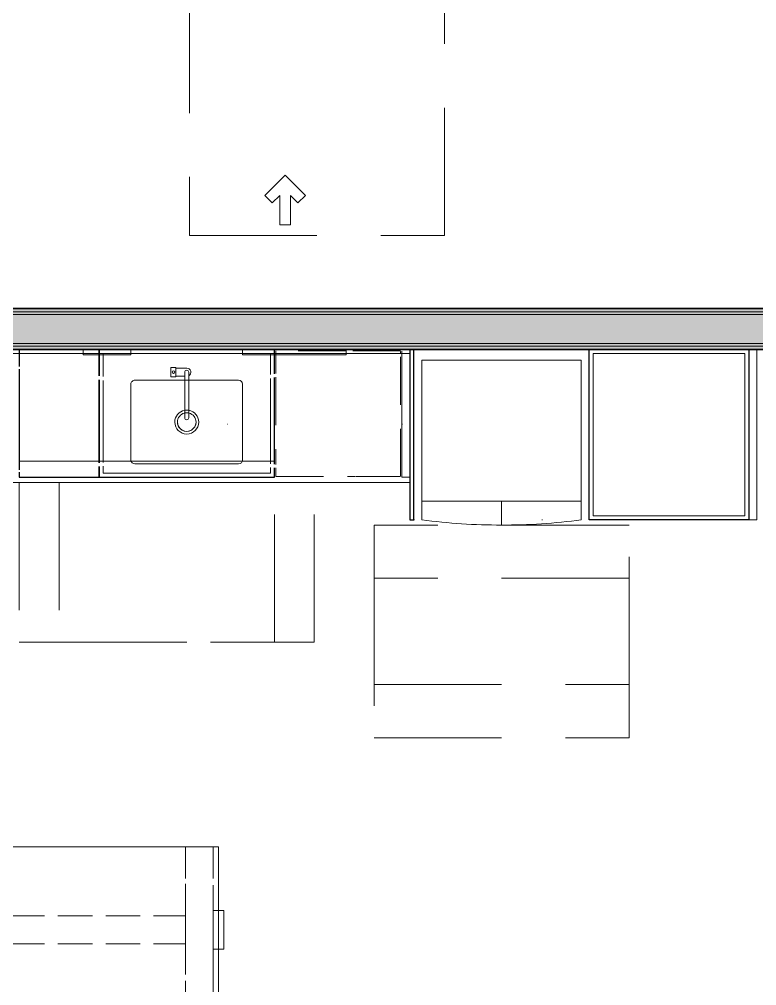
# Model space of a CAD drawing. Header units: inches. Extents: x 6 to 8416, y -388 to 6104.
# Drawn here: x 6712.7 to 6851.4, y 141.8 to 323.6 of the extents above; entities that cross this region are included whole.
import ezdxf

# ---------------------------------------------------------------- set-up
doc = ezdxf.new("R2010")
doc.units = ezdxf.units.IN
doc.header["$MEASUREMENT"] = 0
for name, pattern in [('Dash 1_16_', [48, 24, -24]), ('Dot 1_16_', [24, 0, -24]), ('Hidden 1_16_', [36, 24, -12]), ('Hidden 1_8_', [9, 6, -3]), ('Hidden 3_16_', [13.5, 9, -4.5])]:
    doc.linetypes.add(name, pattern=pattern)
for name, color, linetype, lineweight in [('A-GENM', 13, 'Continuous', 18), ('A-ROOM', 32, 'Continuous', 13), ('A-WALL', 113, 'Continuous', 25), ('A-WALL-PATT', 111, 'Continuous', 35), ('I-WALL', 2, 'Continuous', 25), ('P-SANR-FIXT', 6, 'Continuous', 18), ('Q-CASE', 31, 'Continuous', 18), ('Q-SPCQ', 91, 'Continuous', 18), ('Q-SPCQ-HDLN', 91, 'Hidden 3_16_', 9)]:
    doc.layers.add(name, color=color, linetype=linetype, lineweight=lineweight)

# ---------------------------------------------------------------- blocks, each defined once
blk = doc.blocks.new('GM Door Push Clearance-ICC ADA-AM - GM Door Push Clearance-ICC ADA-AM-V110-LEVEL 3 - PLAN Copy 1 Copy 1')
at = {"layer": 'A-GENM', "linetype": 'Hidden 1_16_', "lineweight": 9}
for p, q in [((-30, 51.88), (-30, 3.88)), ((18, 51.88), (-30, 51.88)), ((18, 4.87), (18, 51.88)), ((-1, 49.88), (-1, 44.37)), ((1, 49.88), (-1, 49.88)), ((1, 49.88), (1, 44.37)), ((-2.41, 45.79), (-3.83, 44.37)), ((-1, 44.37), (-2.41, 45.79)), ((1, 44.37), (2.41, 45.79)), ((2.41, 45.79), (3.83, 44.37)), ((-3.83, 44.37), (0, 40.55)), ((3.83, 44.37), (0, 40.55)), ((-18, 3.88), (18, 3.88))]:
    blk.add_line(p, q, dxfattribs=at)
blk = doc.blocks.new('GM KT - Type B_S3_revised- AM - Non-Recessed at Pantry - 30_-V1213-LEVEL 3 - PLAN Copy 1 Copy 1')
at = {"layer": 'A-GENM', "lineweight": 9}
for p, q in [((-19.5, 25), (-120, 25)), ((-120, 25), (-120, 0.75)), ((-120, 0.75), (-120, 25)), ((-120, 25), (-19.5, 25)), ((-19.5, 0.75), (-19.5, 25)), ((-19.5, 25), (-19.5, 0.75)), ((26, 25), (10.5, 25)), ((10.5, 25), (10.5, 0.75)), ((10.5, 0.75), (10.5, 25)), ((10.5, 25), (26, 25)), ((27, 25), (26, 25)), ((26, 25), (27, 25)), ((27, 22.5), (27, 25)), ((27, 25), (27, 22.5)), ((27, 1), (27, 22.5)), ((27, 22.5), (27, 1)), ((-88.5, 6.5), (-88.5, 20.75)), ((-88.5, 20.75), (-88.5, 6.5)), ((-87.75, 21.5), (-68.25, 21.5)), ((-68.25, 21.5), (-87.75, 21.5)), ((-67.5, 20.75), (-67.5, 6.5)), ((-67.5, 6.5), (-67.5, 20.75)), ((-78.38, 5.75), (-87.75, 5.75)), ((-87.75, 5.75), (-78.38, 5.75)), ((-77.69, 5.75), (-78.38, 5.75)), ((-78.38, 5.75), (-77.69, 5.75)), ((-68.25, 5.75), (-77.62, 5.75)), ((-77.62, 5.75), (-68.25, 5.75)), ((-120, 0.75), (-120, 0)), ((-120, 0), (-120, 0.75)), ((-108, 0.75), (-120, 0.75)), ((-120, 0.75), (-108, 0.75)), ((-120, 0.75), (-120, 0)), ((-120, 0.75), (-120, 0)), ((-108, 0), (-120, 0)), ((-88.5, 0.75), (-108, 0.75)), ((-108, 0.75), (-88.5, 0.75)), ((-88.5, 0), (-108, 0)), ((-67.5, 0.75), (-88.5, 0.75)), ((-88.5, 0.75), (-67.5, 0.75)), ((-67.5, 0), (-88.5, 0)), ((-58.5, 0.75), (-67.5, 0.75)), ((-67.5, 0.75), (-58.5, 0.75)), ((-58.5, 0), (-67.5, 0)), ((22.5, 0.75), (-58.5, 0.75)), ((-58.5, 0.75), (22.5, 0.75)), ((-19.5, 0), (-58.5, 0)), ((-19.5, 0), (-19.5, 0.75)), ((-19.5, 0.75), (-19.5, 0)), ((10.5, 0.75), (10.5, 0)), ((10.5, 0), (10.5, 0.75)), ((22.5, 0), (10.5, 0)), ((27, 0.75), (22.5, 0.75)), ((22.5, 0.75), (27, 0.75)), ((27, 0), (22.5, 0)), ((27, 0.75), (27, 1)), ((27, 1), (27, 0.75)), ((27, 0), (27, 0.75)), ((27, 0.75), (27, 0)), ((27, 0), (27, 0.75)), ((27, 0.75), (27, 0))]:
    blk.add_line(p, q, dxfattribs=at)
for centre, start, end in [((-87.75, 20.75), 90, 180), ((-87.75, 20.75), 90, 180), ((-68.25, 20.75), 0, 90), ((-68.25, 20.75), 0, 90), ((-87.75, 6.5), 180, 270), ((-87.75, 6.5), 180, 270), ((-68.25, 6.5), 270, 0), ((-68.25, 6.5), 270, 0)]:
    blk.add_arc(centre, 0.75, start, end, dxfattribs=at)
blk = doc.blocks.new('CW - UP - Double Doors - AM - 33_ W x 32_ D x H-2223519-LEVEL 3 - PLAN Copy 1 Copy 1')
at = {"layer": 'Q-CASE', "linetype": 'Dot 1_16_', "lineweight": 9}
for p, q in [((18.74, 32), (-14.26, 32)), ((-14.26, 0), (18.74, 0))]:
    blk.add_line(p, q, dxfattribs=at)
blk = doc.blocks.new('z Nested-Refrigerator-French Door-AM - z Nested-Refrigerator-French Door-AM-17862062-LEVEL 3 - PLAN Copy 1 Copy 1')
at = {"layer": 'Q-SPCQ'}
for p, q in [((0.1875, 26.5), (0.1875, 31)), ((-14.8125, 0), (-14.8125, 30)), ((15.1875, 30), (15.1875, 0)), ((-14.8125, 26.5), (15.1875, 26.5)), ((15.1875, 0), (-14.8125, 0))]:
    blk.add_line(p, q, dxfattribs=at)
for start, end in [(90, 97.62815), (82.37185, 90)]:
    blk.add_arc((0.1875, -82), 113, start, end, dxfattribs=at)
blk = doc.blocks.new('z Nested-Clearance-Rectangle-AM - Clearance-2223516-LEVEL 3 - PLAN Copy 1 Copy 1')
at = {"layer": 'A-GENM', "linetype": 'Hidden 1_16_', "lineweight": 9}
for p, q in [((15, 48), (-15, 48)), ((-15, 48), (-15, 0)), ((15, 0), (15, 48)), ((-15, 0), (15, 0))]:
    blk.add_line(p, q, dxfattribs=at)
blk = doc.blocks.new('CW - LW - 4 Drawers - AM - 15_ W x 24_ D x H - 6_ Top Drawer-V1214-LEVEL 3 - PLAN Copy 1 Copy 1')
at = {"layer": 'Q-CASE', "lineweight": 9}
for p, q in [((-21.76, 21.98), (-21.76, 24)), ((-21.76, 24), (-21.76, 21.98)), ((-21.76, 24), (-6.76, 24)), ((-21.76, 24), (-6.76, 24)), ((-21.76, 24), (-6.76, 24)), ((-6.76, 23.06), (-6.76, 24)), ((-6.76, 24), (-6.76, 23.06)), ((-6.76, 3.66), (-6.76, 22.61)), ((-6.76, 22.61), (-6.76, 3.66)), ((-21.76, 5.69), (-21.76, 21.28)), ((-21.76, 21.28), (-21.76, 5.69)), ((-21.76, 5.69), (-21.76, 21)), ((-21.76, 21), (-21.76, 5.69)), ((-21.76, 21), (-6.76, 21)), ((-21.76, 21), (-6.76, 21)), ((-6.76, 3.66), (-6.76, 21)), ((-6.76, 21), (-6.76, 3.66)), ((-21.76, 1), (-21.76, 4.95)), ((-21.76, 4.95), (-21.76, 1)), ((-21.76, 1), (-21.76, 4.95)), ((-21.76, 4.95), (-21.76, 1)), ((-6.76, 0.75), (-6.76, 3.18)), ((-6.76, 3.18), (-6.76, 0.75)), ((-6.76, 0.75), (-6.76, 3.18)), ((-6.76, 3.18), (-6.76, 0.75)), ((-21.76, 0.75), (-21.76, 1)), ((-21.76, 1), (-21.76, 0.75)), ((-21.76, 0.75), (-21.76, 1)), ((-21.76, 1), (-21.76, 0.75)), ((-21.76, 0), (-21.76, 0.75)), ((-21.76, 0.75), (-21.76, 0)), ((-21.76, 0), (-21.76, 0.75)), ((-21.76, 0.75), (-21.76, 0)), ((-18.76, 0), (-21.76, 0)), ((-21.76, 0), (-18.76, 0)), ((-6.76, 0), (-18.76, 0)), ((-18.76, 0), (-6.76, 0)), ((-6.76, 0), (-6.76, 0.75)), ((-6.76, 0.75), (-6.76, 0)), ((-6.76, 0), (-6.76, 0.75)), ((-6.76, 0.75), (-6.76, 0)), ((-18.76, 0), (-21.76, 0)), ((-21.76, 0), (-18.76, 0)), ((-6.76, 0), (-18.76, 0)), ((-18.76, 0), (-6.76, 0))]:
    blk.add_line(p, q, dxfattribs=at)
at = {"layer": 'Q-CASE', "lineweight": 25}
for p, q in [((-6.76, 24), (-21.76, 24)), ((-21.76, 24), (-21.76, 21.98)), ((-6.76, 23.06), (-6.76, 24)), ((-6.76, 3.66), (-6.76, 22.61)), ((-21.76, 21.28), (-21.76, 5.69)), ((-21.76, 4.95), (-21.76, 1)), ((-6.76, 0.75), (-6.76, 3.18)), ((-21.76, 1), (-21.76, 0.75)), ((-21.76, 0.75), (-21.76, 0)), ((-21.76, 0), (-18.76, 0)), ((-18.76, 0), (-6.76, 0)), ((-6.76, 0), (-6.76, 0.75))]:
    blk.add_line(p, q, dxfattribs=at)
blk = doc.blocks.new('CW - LW - Double Doors _ Apron - AM - 33_ W x 24_ D x H - 6_ Apron-V1215-LEVEL 3 - PLAN Copy 1 Copy 1')
at = {"layer": 'Q-CASE', "lineweight": 9}
for p, q in [((-15.76, 22.23), (-15.76, 24)), ((-15.76, 24), (-15.76, 22.23)), ((-15.76, 24), (17.24, 24)), ((-15.76, 24), (17.24, 24)), ((-15.76, 24), (17.24, 24)), ((17.24, 21.98), (17.24, 24)), ((17.24, 24), (17.24, 21.98)), ((-15.01, 23.25), (16.49, 23.25)), ((16.49, 23.25), (-15.01, 23.25)), ((-15.01, 22.15), (-15.01, 23.22)), ((-15.01, 23.22), (-15.01, 22.15)), ((16.49, 23.25), (16.49, 21.93)), ((16.49, 21.93), (16.49, 23.25)), ((-15.76, 5.26), (-15.76, 21.56)), ((-15.76, 21.56), (-15.76, 5.26)), ((-15.76, 5.26), (-15.76, 21)), ((-15.76, 21), (-15.76, 5.26)), ((-15.67, 21), (-9.71, 21)), ((-15.67, 21), (-9.71, 21)), ((-15.01, 5.42), (-15.01, 21.46)), ((-15.01, 21.46), (-15.01, 5.42)), ((-9.71, 21), (11.19, 21)), ((-9.71, 21), (11.19, 21)), ((11.19, 21), (17.14, 21)), ((11.19, 21), (17.14, 21)), ((16.49, 21.21), (16.49, 5.79)), ((16.49, 5.79), (16.49, 21.21)), ((17.24, 5.69), (17.24, 21.28)), ((17.24, 21.28), (17.24, 5.69)), ((17.24, 5.69), (17.24, 21)), ((17.24, 21), (17.24, 5.69)), ((-15.76, 1), (-15.76, 4.55)), ((-15.76, 4.55), (-15.76, 1)), ((-15.76, 1), (-15.76, 4.55)), ((-15.76, 4.55), (-15.76, 1)), ((-15.01, 1), (-15.01, 4.68)), ((-15.01, 4.68), (-15.01, 1)), ((16.49, 5.04), (16.49, 1)), ((16.49, 1), (16.49, 5.04)), ((17.24, 1), (17.24, 4.95)), ((17.24, 4.95), (17.24, 1)), ((17.24, 1), (17.24, 4.95)), ((17.24, 4.95), (17.24, 1)), ((-15.76, 0.75), (-15.76, 1)), ((-15.76, 1), (-15.76, 0.75)), ((-15.76, 0.75), (-15.76, 1)), ((-15.76, 1), (-15.76, 0.75)), ((-15.76, 0), (-15.76, 0.75)), ((-15.76, 0.75), (-15.76, 0)), ((-15.76, 0), (-15.76, 0.75)), ((-15.76, 0.75), (-15.76, 0)), ((-9.76, 0), (-15.76, 0)), ((-15.76, 0), (-9.76, 0)), ((-15.01, 0.75), (-15.01, 1)), ((-15.01, 1), (-15.01, 0.75)), ((-9.76, 0.75), (-15.01, 0.75)), ((-15.01, 0.75), (-9.76, 0.75)), ((11.24, 0.75), (-9.76, 0.75)), ((-9.76, 0.75), (11.24, 0.75)), ((11.24, 0), (-9.76, 0)), ((-9.76, 0), (11.24, 0)), ((16.49, 0.75), (11.24, 0.75)), ((11.24, 0.75), (16.49, 0.75)), ((17.24, 0), (11.24, 0)), ((11.24, 0), (17.24, 0)), ((16.49, 1), (16.49, 0.75)), ((16.49, 0.75), (16.49, 1)), ((17.24, 0.75), (17.24, 1)), ((17.24, 1), (17.24, 0.75)), ((17.24, 0.75), (17.24, 1)), ((17.24, 1), (17.24, 0.75)), ((17.24, 0), (17.24, 0.75)), ((17.24, 0.75), (17.24, 0)), ((17.24, 0), (17.24, 0.75)), ((17.24, 0.75), (17.24, 0)), ((-9.76, 0), (-15.76, 0)), ((-15.76, 0), (-9.76, 0)), ((11.24, 0), (-9.76, 0)), ((-9.76, 0), (11.24, 0)), ((17.24, 0), (11.24, 0)), ((11.24, 0), (17.24, 0))]:
    blk.add_line(p, q, dxfattribs=at)
at = {"layer": 'Q-CASE', "lineweight": 25}
for p, q in [((17.24, 24), (-15.76, 24)), ((-15.76, 24), (-15.76, 22.23)), ((17.24, 21.98), (17.24, 24)), ((-15.76, 21.56), (-15.76, 5.26)), ((17.24, 5.69), (17.24, 21.28)), ((-15.76, 4.55), (-15.76, 1)), ((17.24, 1), (17.24, 4.95)), ((-15.76, 1), (-15.76, 0.75)), ((-15.76, 0.75), (-15.76, 0)), ((-15.76, 0), (-9.76, 0)), ((-9.76, 0), (11.24, 0)), ((11.24, 0), (17.24, 0)), ((17.24, 0.75), (17.24, 1)), ((17.24, 0), (17.24, 0.75))]:
    blk.add_line(p, q, dxfattribs=at)
blk = doc.blocks.new('CW - UP - Single Door - AM - 15_ W x 14_ D x H-5098749-LEVEL 3 - PLAN Copy 1 Copy 1')
at = {"layer": 'Q-CASE', "linetype": 'Dot 1_16_', "lineweight": 9}
for p, q in [((18.74, 14), (3.74, 14)), ((3.74, 0), (18.74, 0))]:
    blk.add_line(p, q, dxfattribs=at)
blk = doc.blocks.new('CW - UP - Single Door - AM - 24_ W x 14_ D x H-5098756-LEVEL 3 - PLAN Copy 1 Copy 1')
at = {"layer": 'Q-CASE', "linetype": 'Dot 1_16_', "lineweight": 9}
for p, q in [((18.74, 14), (-5.26, 14)), ((-5.26, 0), (18.74, 0))]:
    blk.add_line(p, q, dxfattribs=at)
blk = doc.blocks.new('PL KT Sink-Single Bowl-Unit-AM - Under Mnt_ Cntr_Cntr_ 21_ L x 15 3_4_ W x 7 1_2_ D-V754-LEVEL 3 - PLAN Copy 1 Copy 1')
at = {"layer": 'P-SANR-FIXT', "lineweight": 9}
for radius, start, end in [(2.25, 0, 180), (2.25, 0, 180), (1.75, 0, 180), (1.75, 360, 180), (2.25, 180, 260.316547), (2.25, 180, 260.316547), (1.75, 180, 255), (1.75, 180, 255), (2.25, 279.683453, 360), (2.25, 279.683453, 0), (1.75, 285, 360), (1.75, 285, 360), (1.75, 260.4354389, 282.4501538), (1.75, 260.4354389, 270), (1.75, 270, 282.4501538), (2.25, 263.8186355, 279.683453), (2.25, 263.8186355, 270), (2.25, 270, 279.683453)]:
    blk.add_arc((0, 1.90625), radius, start, end, dxfattribs=at)
blk = doc.blocks.new('GM Outlet Zone-AM - GM Outlet Zone-AM-V1216-LEVEL 3 - PLAN Copy 1 Copy 1')
at = {"layer": 'A-GENM', "linetype": 'Dash 1_16_', "lineweight": 9}
for p, q in [((-4.5, 1), (4.5, 1)), ((4.5, 1), (-4.5, 1)), ((-4.5, 0.75), (-4.5, 1)), ((-4.5, 1), (-4.5, 0)), ((-4.5, 0), (-4.5, 0.75)), ((4.5, 1), (4.5, 0.75)), ((4.5, 1), (4.5, 0)), ((4.5, 0.75), (4.5, 0))]:
    blk.add_line(p, q, dxfattribs=at)
blk = doc.blocks.new('z Nested-Dishwasher-AM - DW-V1121-LEVEL 3 - PLAN Copy 1 Copy 1')
at = {"layer": 'Q-SPCQ-HDLN'}
for p, q in [((-11.75, 23.87), (-11.75, 0.75)), ((-3.27, 23.87), (-11.58, 23.87)), ((11.75, 23.87), (-3.13, 23.87)), ((11.75, 22.26), (11.75, 23.87)), ((11.75, 5.21), (11.75, 21.59)), ((11.75, 1), (11.75, 4.5)), ((-11.75, 0.75), (-11.75, 0.36)), ((-11.75, 0.25), (-1.5, 0.25)), ((-1.5, 0.25), (11.75, 0.25)), ((11.75, 0.75), (11.75, 1)), ((11.75, 0.25), (11.75, 0.75))]:
    blk.add_line(p, q, dxfattribs=at)
blk = doc.blocks.new('z Nested-Clearance-Plumbing-AM - Clearance-2223592-LEVEL 3 - PLAN Copy 1 Copy 1')
at = {"layer": 'A-GENM', "linetype": 'Hidden 1_16_', "lineweight": 9}
for p, q in [((15, 48), (-15, 48)), ((-15, 48), (-15, 0)), ((15, 0), (15, 48)), ((-15, 0), (15, 0))]:
    blk.add_line(p, q, dxfattribs=at)
blk = doc.blocks.new('z Nested-Faucet-Gooseneck-AM - z Nested-Faucet-Gooseneck-AM-2223593-LEVEL 3 - PLAN Copy 1 Copy 1')
at = {"layer": 'P-SANR-FIXT', "lineweight": 9}
for p, q in [((-0.38, 0.67), (-0.38, 8.57)), ((0.38, 8.57), (0.38, 0.77)), ((-0.38, 0.67), (-0.38, 0)), ((0.38, 0.77), (2.05, 0.77)), ((0.38, 0.77), (0.38, 0)), ((2.05, 0.89), (3.02, 0.89)), ((2.05, 0.77), (2.05, 0.89)), ((2.05, -0.77), (2.05, 0.77)), ((3.02, 0.89), (3.02, -0.89)), ((2.05, -0.77), (0, -0.77)), ((2.05, -0.89), (2.05, -0.77)), ((3.02, -0.89), (2.05, -0.89))]:
    blk.add_line(p, q, dxfattribs=at)
blk.add_circle((2.5, -0.04), 0.25, dxfattribs=at)
for centre, radius, start, end in [((0, 8.57), 0.376, 0, 180), ((0, 0), 0.769, 119.2819, 270), ((0, 0), 0.376, 180, 360)]:
    blk.add_arc(centre, radius, start, end, dxfattribs=at)
blk = doc.blocks.new('GM IS - Type B_5 - island small AM - Type B - Island 4 - 6_ WIDE-V1122-LEVEL 3 - PLAN Copy 1 Copy 1')
at = {"layer": 'A-GENM', "lineweight": 9}
for p, q in [((0, 31.25), (-72, 31.25)), ((-72, 31.25), (-72, 0)), ((-72, 0), (-72, 31.25)), ((-72, 31.25), (0, 31.25)), ((0, 0), (0, 31.25)), ((0, 31.25), (0, 0)), ((-72, 0), (0, 0)), ((0, 0), (-72, 0))]:
    blk.add_line(p, q, dxfattribs=at)
at = {"layer": 'A-GENM', "linetype": 'Hidden 1_8_', "lineweight": 9}
for p, q in [((-71, 31.25), (-71, 0)), ((-65.75, 31.25), (-71, 31.25)), ((-71, 31.25), (-65.75, 31.25)), ((-71, 19.25), (-71, 31.25)), ((-71, 31.25), (-71, 0)), ((-65.75, 31.25), (-71, 31.25)), ((-71, 31.25), (-65.75, 31.25)), ((-71, 19.25), (-71, 31.25)), ((-71, 0), (-71, 31.25)), ((-71, 31.25), (-71, 0)), ((-71, 31.25), (-65.75, 31.25)), ((-65.75, 0), (-65.75, 31.25)), ((-65.75, 31.25), (-65.75, 18.25)), ((-65.75, 0), (-65.75, 31.25)), ((-65.75, 31.25), (-65.75, 18.25)), ((-65.75, 31.25), (-65.75, 0)), ((-6.25, 31.25), (-6.25, 0)), ((-1, 31.25), (-6.25, 31.25)), ((-6.25, 31.25), (-1, 31.25)), ((-6.25, 18.25), (-6.25, 31.25)), ((-6.25, 31.25), (-6.25, 0)), ((-6.25, 31.25), (-1, 31.25)), ((-1, 0), (-1, 31.25)), ((-1, 31.25), (-1, 19.25)), ((-1, 31.25), (-1, 0)), ((-71, 12), (-71, 19.25)), ((-71, 12), (-71, 19.25)), ((-6.25, 18.25), (-65.75, 18.25)), ((-65.75, 18.25), (-65.75, 13)), ((-65.75, 13), (-65.75, 18.25)), ((-65.75, 18.25), (-6.25, 18.25)), ((-65.75, 18.25), (-65.75, 13)), ((-65.75, 18.25), (-65.75, 13)), ((-65.75, 18.25), (-6.25, 18.25)), ((-6.25, 13), (-6.25, 18.25)), ((-6.25, 18.25), (-6.25, 13)), ((-6.25, 13), (-6.25, 18.25)), ((-1, 19.25), (-1, 12)), ((-65.75, 13), (-6.25, 13)), ((-6.25, 13), (-65.75, 13)), ((-65.75, 13), (-65.75, 0)), ((-65.75, 13), (-65.75, 0)), ((-6.25, 13), (-65.75, 13)), ((-6.25, 0), (-6.25, 13)), ((-71, 0), (-71, 12)), ((-71, 0), (-71, 12)), ((-1, 12), (-1, 0)), ((-71, 0), (-65.75, 0)), ((-65.75, 0), (-71, 0)), ((-71, 0), (-65.75, 0)), ((-65.75, 0), (-71, 0)), ((-71, 0), (-65.75, 0)), ((-6.25, 0), (-1, 0)), ((-1, 0), (-6.25, 0)), ((-6.25, 0), (-1, 0))]:
    blk.add_line(p, q, dxfattribs=at)
blk = doc.blocks.new('GM Outlet Zone-AM - GM Outlet Zone-AM-V1218-LEVEL 3 - PLAN Copy 1 Copy 1')
at = {"layer": 'A-GENM', "linetype": 'Dash 1_16_', "lineweight": 9}
for p, q in [((-3.62, 0), (3.63, 0)), ((3.63, 0), (-3.62, 0)), ((-3.62, -1), (-3.62, 0)), ((-3.62, 0), (-3.62, -1)), ((-3.62, -2), (-3.62, -1)), ((-3.62, -1), (-3.62, -2)), ((3.63, 0), (3.63, -1)), ((3.63, 0), (3.63, -1)), ((3.63, -1), (3.63, -2)), ((3.63, -1), (3.63, -2)), ((-3.62, -2), (3.63, -2)), ((3.63, -2), (-3.62, -2))]:
    blk.add_line(p, q, dxfattribs=at)
blk = doc.blocks.new('CW - LW - Filler - Toe Kick - AM - 1 1_2_ W x 24_ D x H-V761-LEVEL 3 - PLAN Copy 1 Copy 1')
at = {"layer": 'Q-CASE', "lineweight": 9}
for p, q in [((18.24, 0.75), (18.24, 24)), ((18.24, 24), (18.24, 0.75)), ((19.74, 24), (18.24, 24)), ((18.24, 24), (19.74, 24)), ((18.24, 24), (19.74, 24)), ((18.24, 24), (19.74, 24)), ((19.74, 0.75), (19.74, 24)), ((19.74, 24), (19.74, 0.75)), ((19.74, 0.75), (19.74, 24)), ((18.24, 0), (18.24, 0.75)), ((18.24, 0.75), (18.24, 0)), ((19.74, 0), (18.24, 0)), ((18.24, 0), (19.74, 0)), ((18.24, 0), (19.74, 0)), ((19.74, 0.31), (19.74, 0.75)), ((19.74, 0.75), (19.74, 0.31)), ((19.74, 0.31), (19.74, 0.75))]:
    blk.add_line(p, q, dxfattribs=at)
blk = doc.blocks.new('CW - LW - Filler - AM - 0 3_4_ W x 32_ D x H-2223517-LEVEL 3 - PLAN Copy 1 Copy 1')
at = {"layer": 'Q-CASE', "lineweight": 9}
for p, q in [((18.61, 0), (18.61, 32)), ((19.36, 32), (18.61, 32)), ((18.61, 32), (19.36, 32)), ((18.61, 0), (18.61, 32)), ((19.36, 32), (18.61, 32)), ((18.61, 32), (18.61, 0)), ((18.61, 32), (19.36, 32)), ((19.36, 32), (19.36, 25)), ((19.36, 32), (19.36, 0)), ((19.36, 25), (19.36, 32)), ((19.36, 25), (19.36, 24)), ((19.36, 24), (19.36, 25)), ((19.36, 24), (19.36, 0.75)), ((19.36, 0.75), (19.36, 24)), ((19.36, 0), (18.61, 0)), ((19.36, 0), (18.61, 0)), ((18.61, 0), (19.36, 0)), ((19.36, 0.75), (19.36, 0)), ((19.36, 0), (19.36, 0.75))]:
    blk.add_line(p, q, dxfattribs=at)
at = {"layer": 'Q-CASE', "lineweight": 25}
for p, q in [((19.36, 32), (18.61, 32)), ((18.61, 32), (18.61, 0)), ((19.36, 0), (19.36, 32)), ((18.61, 0), (19.36, 0))]:
    blk.add_line(p, q, dxfattribs=at)
blk = doc.blocks.new('CW - UP - Filler - AM - 1 1_2_ W x 14_ D x H-2223587-LEVEL 3 - PLAN Copy 1 Copy 1')
at = {"layer": 'Q-CASE', "linetype": 'Dot 1_16_', "lineweight": 9}
for p, q in [((18.99, 14), (17.49, 14)), ((17.49, 0), (18.99, 0))]:
    blk.add_line(p, q, dxfattribs=at)
blk = doc.blocks.new('GM Outlet Zone-AM - GM Outlet Zone-AM-V1221-LEVEL 3 - PLAN Copy 1 Copy 1')
at = {"layer": 'A-GENM', "lineweight": 9}
h = blk.add_hatch(dxfattribs=at)
h.set_pattern_fill('FP_81', color=256, style=0, pattern_type=2)
h.set_pattern_definition([(225, (2637.125, 261.436), (33.9411, -33.9411), [])])
h.paths.add_polyline_path([(9.75, 1), (-9.75, 1), (-9.75, 0), (9.75, 0)])
at = {"layer": 'A-GENM', "linetype": 'Dash 1_16_', "lineweight": 9}
for p, q in [((-9.75, 1), (9.75, 1)), ((9.75, 1), (-9.75, 1)), ((-9.75, 0.75), (-9.75, 1)), ((-9.75, 1), (-9.75, 0)), ((-9.75, 0), (-9.75, 0.75)), ((9.75, 1), (9.75, 0.75)), ((9.75, 1), (9.75, 0)), ((9.75, 0.75), (9.75, 0))]:
    blk.add_line(p, q, dxfattribs=at)
blk = doc.blocks.new('CW - FL - Single UP _ LW Doors - AM - 30_ W x 32_ D x H-18385359-LEVEL 3 - PLAN Copy 1 Copy 1')
at = {"layer": 'Q-CASE', "lineweight": 9}
for p, q in [((-5.26, 0), (-5.26, 32)), ((24.74, 32), (-5.26, 32)), ((-5.26, 32), (24.74, 32)), ((-5.26, 0), (-5.26, 32)), ((-5.26, 32), (24.74, 32)), ((-4.51, 31.25), (23.99, 31.25)), ((-4.51, 0.75), (-4.51, 31.25)), ((-4.51, 31.25), (-4.51, 0.75)), ((23.99, 31.25), (-4.51, 31.25)), ((23.99, 31.25), (23.99, 0.75)), ((23.99, 0.75), (23.99, 31.25)), ((24.74, 32), (24.74, 0)), ((24.74, 32), (24.74, 0)), ((24.74, 32), (24.74, 29)), ((24.74, 32), (24.74, 0)), ((24.74, 0), (-5.26, 0)), ((23.99, 0.75), (-4.51, 0.75)), ((-4.51, 0.75), (23.99, 0.75))]:
    blk.add_line(p, q, dxfattribs=at)
at = {"layer": 'Q-CASE', "lineweight": 25}
for p, q in [((-5.26, 0), (-5.26, 32)), ((-5.26, 32), (24.74, 32)), ((24.74, 32), (24.74, 0)), ((24.74, 0), (-5.26, 0))]:
    blk.add_line(p, q, dxfattribs=at)
blk = doc.blocks.new('CW - LW - Filler - Toe Kick - AM - 1 1_2_ W x 32_ D x H-V764-LEVEL 3 - PLAN Copy 1 Copy 1')
at = {"layer": 'Q-CASE', "lineweight": 9}
for p, q in [((18.24, 0), (18.24, 32)), ((18.24, 32), (19.74, 32)), ((18.24, 32), (19.74, 32)), ((18.24, 0), (18.24, 32)), ((18.24, 32), (18.24, 0)), ((18.24, 32), (19.74, 32)), ((18.24, 32), (19.74, 32)), ((19.74, 32), (19.74, 0)), ((19.74, 32), (19.74, 0)), ((19.74, 0), (18.24, 0))]:
    blk.add_line(p, q, dxfattribs=at)
blk = doc.blocks.new('CW - UP - Double Doors - AM - 33_ W x 14_ D x H-11679819-LEVEL 3 - PLAN Copy 1 Copy 1')
at = {"layer": 'Q-CASE', "linetype": 'Dot 1_16_', "lineweight": 9}
for p, q in [((18.74, 14), (-14.26, 14)), ((-14.26, 0), (18.74, 0))]:
    blk.add_line(p, q, dxfattribs=at)

msp = doc.modelspace()

# ---------------------------------------------------------------- hatches: boundary and pattern name
at = {"layer": 'A-WALL-PATT', "lineweight": 25}
h = msp.add_hatch(color=10, dxfattribs=at)
h.paths.add_polyline_path([(6974.19053685, 268.56077679), (7029.16533733, 268.56077679), (7029.16533733, 269.18577679), (6619.16533733, 269.18577679), (6619.16533733, 268.56077679), (6957.31928685, 268.56077679)])
h.paths.add_polyline_path([(7069.79033733, 268.56077679), (7069.79033733, 269.18577679), (7065.16533733, 269.18577679), (7065.16533733, 268.56077679), (7069.16533733, 268.56077679)])
h.paths.add_polyline_path([(6578.54033733, 268.56077679), (6583.16533733, 268.56077679), (6583.16533733, 269.18577679), (6578.54033733, 269.18577679)])
at = {"layer": 'A-WALL-PATT'}
h = msp.add_hatch(color=10, dxfattribs=at)
h.paths.add_polyline_path([(7069.79033733, 262.06077679), (7069.79033733, 262.56077679), (7065.16533733, 262.56077679), (7065.16533733, 262.06077679), (7069.16533733, 262.06077679)])
h.paths.add_polyline_path([(7029.16533733, 262.06077679), (7029.16533733, 262.56077679), (6971.29033733, 262.56077679), (6971.29033733, 262.06077679), (6974.19053685, 262.06077679)])
h.paths.add_polyline_path([(6957.31928685, 262.06077679), (6958.79033733, 262.22543581), (6958.79033733, 262.56077679), (6619.16533733, 262.56077679), (6619.16533733, 262.06077679), (6940.44803685, 262.06077679)])
h.paths.add_polyline_path([(6583.16533733, 262.06077679), (6583.16533733, 262.56077679), (6578.54033733, 262.56077679), (6578.54033733, 262.06077679), (6579.16533733, 262.06077679)])
h = msp.add_hatch(color=10, dxfattribs=at)
h.paths.add_polyline_path([(7029.16533733, 261.43577679), (7029.16533733, 262.06077679), (6971.91533733, 262.06077679), (6971.91533733, 261.43577679), (6974.19053685, 261.43577679)])
h.paths.add_polyline_path([(7069.16533733, 261.43577679), (7069.16533733, 262.06077679), (7065.16533733, 262.06077679), (7065.16533733, 261.43577679)])
h.paths.add_polyline_path([(6856.09178685, 261.43577679), (6958.16533733, 261.43577679), (6958.16533733, 262.06077679), (6619.16533733, 262.06077679), (6619.16533733, 261.43577679), (6839.22053685, 261.43577679)])
h.paths.add_polyline_path([(6579.16533733, 261.43577679), (6583.16533733, 261.43577679), (6583.16533733, 262.06077679), (6579.16533733, 262.06077679)])
at = {"layer": 'I-WALL'}
h = msp.add_hatch(color=10, dxfattribs=at)
h.paths.add_polyline_path([(7029.16533733, 268.06077679), (7029.16533733, 268.56077679), (6619.16533733, 268.56077679), (6619.16533733, 268.06077679), (6974.19053685, 268.06077679)])
h.paths.add_polyline_path([(7070.41533733, 268.06077679), (7070.41533733, 268.56077679), (7065.16533733, 268.56077679), (7065.16533733, 268.06077679), (7069.16533733, 268.06077679)])
h.paths.add_polyline_path([(6577.91533733, 268.06077679), (6583.16533733, 268.06077679), (6583.16533733, 268.56077679), (6577.91533733, 268.56077679)])
h = msp.add_hatch(color=10, dxfattribs=at)
h.paths.add_polyline_path([(6923.57678685, 262.56077679), (7029.16533733, 262.56077679), (7029.16533733, 268.06077679), (6619.16533733, 268.06077679), (6619.16533733, 262.56077679), (6906.70553685, 262.56077679)])
h.paths.add_polyline_path([(7070.41533733, 262.56077679), (7070.41533733, 268.06077679), (7065.16533733, 268.06077679), (7065.16533733, 262.56077679), (7069.79033733, 262.56077679)])
h.paths.add_polyline_path([(6583.16533733, 262.56077679), (6583.16533733, 268.06077679), (6577.91533733, 267.93577679), (6577.91533733, 262.56077679), (6579.16533733, 262.56077679)])

# ---------------------------------------------------------------- linework, layer by layer
at = {"layer": 'A-ROOM', "lineweight": 9, "flags": 128}
for points in [[(5393.42419122, 269.18577679), (5491.85253134, 269.18577679), (5491.91533733, 269.18577679), (5494.91533733, 269.18577679), (5544.16533733, 269.18577679), (5932.04033733, 269.18577679), (5937.92419122, 269.18577679), (5937.97814332, 269.18577679), (5994.01633733, 269.18577679), (6006.06433733, 269.18577679), (6351.91533733, 269.18577679), (6422.41533733, 269.18577679), (6523.85253134, 269.18577679), (6523.91533733, 269.18577679), (6526.91533733, 269.18577679), (6576.16533733, 269.18577679), (6965.04033733, 269.18577679), (7072.16533733, 269.18577679), (7092.66533733, 269.18577679), (7222.79033733, 269.18577679), (7344.04033733, 269.18577679)], [(6423.41533733, -23.18922321), (6960.16533733, -23.18922321), (6960.16533733, 88.18577679), (6960.16533733, 131.93577679), (6958.16533733, 131.93577679), (6958.16533733, 188.68577679), (6932.16533733, 188.68577679), (6932.16533733, 134.31077679), (6927.41533733, 134.31077679), (6927.41533733, 188.68577679), (6853.79033733, 188.68577679), (6853.79033733, 193.43577679), (6929.79033733, 193.43577679), (6958.16533733, 193.43577679), (6958.16533733, 261.43577679), (6579.16533733, 261.43577679)]]:
    msp.add_lwpolyline(points, dxfattribs=at)
at = {"layer": 'A-WALL', "lineweight": 9}
for p, q in [((6619.16533733, 268.56077679), (7029.16533733, 268.56077679)), ((6619.16533733, 268.06077679), (7029.16533733, 268.06077679)), ((6619.16533733, 262.56077679), (6958.79033733, 262.56077679)), ((6619.16533733, 262.06077679), (6958.79033733, 262.06077679))]:
    msp.add_line(p, q, dxfattribs=at)
at = {"layer": 'I-WALL', "lineweight": 35}
for p, q in [((7029.16533733, 269.18577679), (6619.16533733, 269.18577679)), ((6619.16533733, 261.43577679), (6958.16533733, 261.43577679))]:
    msp.add_line(p, q, dxfattribs=at)

# ---------------------------------------------------------------- block references
at = {"layer": 'A-GENM', "linetype": 'Hidden 1_16_', "lineweight": 9}
for name, p, rotation in [('GM Door Push Clearance-ICC ADA-AM - GM Door Push Clearance-ICC ADA-AM-V110-LEVEL 3 - PLAN Copy 1 Copy 1', (6762.66533733, 334.81077679), 180), ('z Nested-Clearance-Rectangle-AM - Clearance-2223516-LEVEL 3 - PLAN Copy 1 Copy 1', (6760.66533733, 221.43577679), 90.00000000000716), ('z Nested-Clearance-Plumbing-AM - Clearance-2223592-LEVEL 3 - PLAN Copy 1 Copy 1', (6768.16533733, 221.43577679), 90.00000000000743), ('z Nested-Clearance-Rectangle-AM - Clearance-2223516-LEVEL 3 - PLAN Copy 1 Copy 1', (6827.41533733, 213.43577679), 90.00000000000716), ('z Nested-Clearance-Rectangle-AM - Clearance-2223516-LEVEL 3 - PLAN Copy 1 Copy 1', (6827.41533733, 203.43577679), 90.00000000000716)]:
    msp.add_blockref(name, p, dxfattribs=dict(at, rotation=rotation))
at = {"layer": 'A-GENM', "lineweight": 9, "rotation": 180}
msp.add_blockref('GM KT - Type B_S3_revised- AM - Non-Recessed at Pantry - 30_-V1213-LEVEL 3 - PLAN Copy 1 Copy 1', (6666.16533733, 261.43577679), dxfattribs=at)
at = {"layer": 'A-GENM'}
for name, p, rotation in [('GM Outlet Zone-AM - GM Outlet Zone-AM-V1216-LEVEL 3 - PLAN Copy 1 Copy 1', (6729.16533733, 261.43577679), 180), ('GM Outlet Zone-AM - GM Outlet Zone-AM-V1221-LEVEL 3 - PLAN Copy 1 Copy 1', (6764.41533733, 261.43577679), 180), ('GM Outlet Zone-AM - GM Outlet Zone-AM-V1218-LEVEL 3 - PLAN Copy 1 Copy 1', (6751.16533733, 152.31077679), 269.999999999999)]:
    msp.add_blockref(name, p, dxfattribs=dict(at, rotation=rotation))
at = {"layer": 'A-GENM', "linetype": 'Hidden 1_8_', "lineweight": 9, "rotation": 180}
msp.add_blockref('GM IS - Type B_5 - island small AM - Type B - Island 4 - 6_ WIDE-V1122-LEVEL 3 - PLAN Copy 1 Copy 1', (6678.16533733, 167.93577679), dxfattribs=at)
at = {"layer": 'P-SANR-FIXT', "rotation": 180}
for name, p in [('z Nested-Faucet-Gooseneck-AM - z Nested-Faucet-Gooseneck-AM-2223593-LEVEL 3 - PLAN Copy 1 Copy 1', (6744.16533733, 257.18577679)), ('PL KT Sink-Single Bowl-Unit-AM - Under Mnt_ Cntr_Cntr_ 21_ L x 15 3_4_ W x 7 1_2_ D-V754-LEVEL 3 - PLAN Copy 1 Copy 1', (6744.16533733, 249.71702679))]:
    msp.add_blockref(name, p, dxfattribs=at)
at = {"layer": 'Q-CASE', "rotation": 180}
for name, p in [('CW - LW - 4 Drawers - AM - 15_ W x 24_ D x H - 6_ Top Drawer-V1214-LEVEL 3 - PLAN Copy 1 Copy 1', (6705.90304225, 261.43577679)), ('CW - UP - Single Door - AM - 15_ W x 14_ D x H-5098749-LEVEL 3 - PLAN Copy 1 Copy 1', (6731.40304225, 261.43577679)), ('CW - LW - Double Doors _ Apron - AM - 33_ W x 24_ D x H - 6_ Apron-V1215-LEVEL 3 - PLAN Copy 1 Copy 1', (6744.90304225, 261.43577679)), ('CW - UP - Double Doors - AM - 33_ W x 14_ D x H-11679819-LEVEL 3 - PLAN Copy 1 Copy 1', (6746.40304225, 261.43577679)), ('CW - UP - Single Door - AM - 24_ W x 14_ D x H-5098756-LEVEL 3 - PLAN Copy 1 Copy 1', (6779.40304225, 261.43577679)), ('CW - LW - Filler - Toe Kick - AM - 1 1_2_ W x 24_ D x H-V761-LEVEL 3 - PLAN Copy 1 Copy 1', (6804.40304225, 261.43577679)), ('CW - UP - Filler - AM - 1 1_2_ W x 14_ D x H-2223587-LEVEL 3 - PLAN Copy 1 Copy 1', (6803.65304225, 261.43577679)), ('CW - LW - Filler - AM - 0 3_4_ W x 32_ D x H-2223517-LEVEL 3 - PLAN Copy 1 Copy 1', (6805.52804225, 261.43577679)), ('CW - UP - Double Doors - AM - 33_ W x 32_ D x H-2223519-LEVEL 3 - PLAN Copy 1 Copy 1', (6805.65304225, 261.43577679)), ('CW - FL - Single UP _ LW Doors - AM - 30_ W x 32_ D x H-18385359-LEVEL 3 - PLAN Copy 1 Copy 1', (6844.65304225, 261.43577679)), ('CW - LW - Filler - Toe Kick - AM - 1 1_2_ W x 32_ D x H-V764-LEVEL 3 - PLAN Copy 1 Copy 1', (6869.65304225, 261.43577679))]:
    msp.add_blockref(name, p, dxfattribs=at)
at = {"layer": 'Q-SPCQ', "rotation": 180}
for name, p in [('z Nested-Dishwasher-AM - DW-V1121-LEVEL 3 - PLAN Copy 1 Copy 1', (6772.66533733, 261.43577679)), ('z Nested-Refrigerator-French Door-AM - z Nested-Refrigerator-French Door-AM-17862062-LEVEL 3 - PLAN Copy 1 Copy 1', (6803.60283733, 259.43577679))]:
    msp.add_blockref(name, p, dxfattribs=at)

doc.saveas('drawing.dxf')
